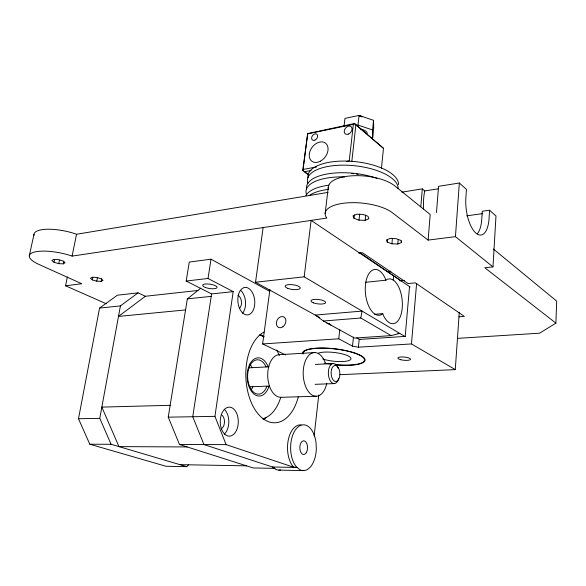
<?xml version="1.0" encoding="UTF-8"?>
<svg xmlns="http://www.w3.org/2000/svg" width="586" height="586" viewBox="0 0 586 586"><rect width="100%" height="100%" fill="white"/><g stroke="black" fill="none" stroke-linecap="round" stroke-linejoin="round"><path stroke-width="0.88" d="M457.593 338.364L539.64 333.192L555.887 323.135L556.7 301.131L493.361 249.006M555.887 323.135L484.798 267.751L492.973 266.894L495.983 216L489.574 210.228L482.278 211.246L481.758 219.31A26.89 11.376 82.4 0 1 477.312 233.77M339.909 374.681L455.285 369.627L459.278 312.213M492.973 266.894L455.439 236.649L459.343 183.015L438.562 186.319L436.467 212.542M455.439 236.649L428.102 240.099L430.205 214.505L394.891 185.945A35.768 14.555 5.7 0 0 353.402 175.734A35.768 14.555 5.7 0 0 328.372 188.831M455.285 369.627L411.475 343.938L416.587 283.617M420.792 206.814L422.323 188.897L401.835 192.149M489.574 210.228L489.076 218.329A27.015 11.266 82.4 0 1 475.825 233.038A27.015 11.266 82.4 0 1 465.863 197.775L466.449 189.41L459.343 183.015M409.563 286.261L405.197 336.393L359.196 339.448L358.405 347.19L352.516 346.143L338.774 338.796L262.623 343.953L269.919 289.55M401.491 242.597L400.809 240.385L396.107 238.663L390.151 238.465L386.489 239.908L387.243 242.121L391.917 243.813L397.799 244.01L401.491 242.597L401.652 240.824M374.615 314.301L382.739 313.635L383.889 316.389A22.554 11.149 84.6 0 0 401.293 313.613A22.554 11.149 84.6 0 0 393.235 280.005L393.616 275.881M397.799 244.01L398.202 239.586M391.917 243.813L392.415 238.509M387.243 242.121L387.493 239.469M381.457 168.27L383.464 148.295L354.501 123.521L307.687 133.586L302.794 170.438L308.434 174.987M370.953 137.959L372.696 137.615L372.55 129.967L373.56 120.342L359.05 115.405L344.942 118.416L344.041 126.254M372.696 137.615L373.692 128.114L373.56 120.342M365.144 220.343L368.858 218.746L367.964 216.285L362.924 214.41L356.728 214.242L353.05 215.875L354.025 218.329L359.028 220.168L365.144 220.343L365.693 215.099M352.516 346.143L353.468 337.045M359.028 220.168L359.672 214.058M354.025 218.329L354.405 214.828M338.774 338.796L339.755 329.808M351.82 161.399L355.885 124.833L354.501 123.521M356.215 125.433L357.98 125.067L359.05 115.405M314.118 435.962L318.755 395.103M354.713 123.771L353.358 124.342L349.256 160.916L346.604 161.406M325.149 213.582L328.255 187.395M405.241 336.65L304.178 276.812L311.122 220.395L410.083 286.957M302.925 170.746L307.687 133.586M319.802 317.575L255.518 282.247L263.129 227.566M296.794 467.291A22.891 12.855 -89.9 0 1 295.952 429.172A22.891 12.855 -89.9 0 1 316.008 442.555L316.323 448.4A22.891 12.855 -89.9 0 1 299.9 469.708L296.794 467.291L293.689 467.232L226.123 444.627L214.93 416.346L233.184 291.63L208.015 278.46L186.18 281.046L189.271 262.067L211.011 259.195L269.509 291.249M186.18 281.046L211.59 293.938L192.735 416.734L203.965 444.562L274.204 467.555M208.015 278.46L211.011 259.195M274.988 468.368L253.181 467.95L179.492 444.488L168.241 417.166L187.337 298.867L200.837 288.144M188.67 464.705L186.744 466.661L111.069 444.283L99.781 418.36L120.423 305.892L138.084 292.853L145.379 296.267L197.922 290.473M391.111 335.617L360.8 318.008L362.075 311.093L315.231 315.063L323.406 321.011L354.574 338.085L391.111 335.617L399.747 333.397L397.931 333.522M101.18 281.375L103.026 280.372L101.188 278.746L96.712 277.442L92.244 277.244L90.427 278.255L92.31 279.881L96.756 281.17L101.18 281.375L101.678 278.782M186.744 466.661L165.963 466.258L89.79 444.225L78.495 418.734L99.569 308.082L117.39 295.205L138.084 292.853M96.756 281.17L97.422 277.72M92.31 279.881L92.815 277.295M106.388 303.804L65.551 285.785L67.353 276.936M65.551 285.785L81.784 283.741L39.042 264.484A29.578 8.665 11.2 0 1 34.318 252.068A29.578 8.665 11.2 0 1 71.47 255.884L72.1 256.104L76.532 234.268L328.079 192.384M63.281 263.854L65.053 262.748L62.966 260.975L58.226 259.576L53.626 259.393L51.89 260.521L54.015 262.286L58.725 263.663L63.281 263.854L63.83 261.18M58.725 263.663L59.464 260.103M54.015 262.286L54.579 259.613M29.3 255.818L33.981 234.312M422.323 188.897L424.755 190.933L424.645 191.424A37.636 16.804 82.3 0 0 423.619 208.946M145.379 296.267L118.489 316.418L185.55 309.921M382.739 313.635L381.208 314.777A23.015 11.625 84.3 0 1 366.851 300.911A23.015 11.625 84.3 0 1 369.539 272.776A23.015 11.625 84.3 0 1 384.782 277.412L385.918 280.196L387.412 279.156L390.305 278.826L393.235 280.005M307.826 133.842L353.358 124.342M303.27 169.42L316.535 166.966M304.068 171.801L311.144 170.504M424.755 190.933L438.262 188.809M72.1 256.104L326.827 218.051L326.549 217.706A36.098 13.808 5.8 0 1 347.154 202.873A36.098 13.808 5.8 0 1 392.342 212.711L428.102 240.099M466.639 215.831L482.842 213.597M358.771 253.123L362.36 252.676L408.068 283.565L415.335 282.84L464.354 316.389L458.904 316.806M255.518 282.247L304.178 276.812M211.59 293.938L233.184 291.63M99.569 308.082L120.423 305.892M187.337 298.867L211.216 296.362M365.342 282.32L385.918 280.196M399.886 280.862L404.384 280.401M323.406 321.011L360.8 318.008M358.405 347.19L411.475 343.938M314.858 352.567L279.778 354.655A21.345 12.474 87.6 0 0 267.721 376.051A21.345 12.474 87.6 0 0 281.046 397.315L316.337 396.261M249.087 367.847L269.055 366.814M315.334 364.433L333.478 363.496M249.585 386.819L269.604 386.057M315.1 384.328L334.203 383.603M170.152 405.307L101.847 407.109L118.965 446.62L187.205 446.942M78.495 418.734L99.781 418.36M168.241 417.166L214.93 416.346M89.79 444.225L111.069 444.283M179.492 444.488L226.123 444.627M179.953 464.654L246.589 465.848M297.007 467.46L272.519 467.005L275.449 469.218A22.51 13.068 -89.6 0 0 280.555 469.95M278.841 470.097L303.24 470.595M387.251 271.406L390.891 271.538M357.98 125.067L372.55 129.967M76.532 234.268L75.909 234.041A29.359 9.171 11.5 0 0 47.012 229.243A29.359 9.171 11.5 0 0 34.017 235.242M262.623 343.953L285.543 354.889M356.669 337.836L359.877 339.602M360.324 252.932L400.223 280.328M304.976 172.028L308.61 174.687M329.215 323.706L331.251 325.311M355.885 124.833L383.464 148.295M329.728 323.911A6.094 4.813 -61.1 0 1 326.321 322.49M302.552 353.885A31.49 7.933 6.5 0 1 331.595 348.465A31.49 7.933 6.5 0 1 365.005 359.46A31.49 7.933 6.5 0 1 335.859 364.851M327.076 363.745A31.49 7.933 6.5 0 1 324.519 363.298M293.689 467.232A22.839 12.885 -89.9 0 1 288.085 440.987A22.839 12.885 -89.9 0 1 301.094 424.887M260.023 334.269A45.708 27.718 87.8 0 1 263.715 336.869M266.095 417.481A45.708 27.718 87.8 0 1 263.554 419.532M222.021 415.21A7.413 4.666 -89.8 0 1 224.453 422.433A7.413 4.666 -89.8 0 1 221.208 428.82M237.96 295.344A7.054 4.351 84.5 0 1 241.41 301.329A7.054 4.351 84.5 0 1 239.593 308.236M298.362 396.7A46.397 27.352 87.6 0 1 253.218 406.552A46.397 27.352 87.6 0 1 264 332.072M224.321 409.314A14.408 9.068 -89.8 0 1 224.379 434.138M240.802 290.451A13.712 8.468 84.5 0 1 242.516 313.371M259.378 335.236A42.075 25.308 87.8 0 1 264.242 336.789M276.731 350.01A42.075 25.308 87.8 0 1 279.251 355.555M280.775 397.242A42.075 25.308 87.8 0 1 262.499 418.778M268.974 386.277A19.118 11.493 87.8 0 1 251.753 391.675A19.118 11.493 87.8 0 1 250.918 362.338A19.118 11.493 87.8 0 1 268.439 367.415M338.715 378.527A10.065 5.45 87.1 0 1 330.577 381.274A10.065 5.45 87.1 0 1 330.013 365.854A10.065 5.45 87.1 0 1 338.349 368.543M266.967 386.137A17.192 10.35 87.8 0 1 251.716 390.217A17.192 10.35 87.8 0 1 250.588 364.426A17.192 10.35 87.8 0 1 266.125 366.902M249.841 364.155A17.023 10.438 87.9 0 1 251.98 367.627M252.786 386.679A17.023 10.438 87.9 0 1 251.511 389.448M326.776 383.427A21.865 12.167 87.3 0 1 308.756 392.012A21.865 12.167 87.3 0 1 306.749 358.097A21.865 12.167 87.3 0 1 325.604 363.576M308.009 177.858A45.525 18.906 5.9 0 1 352.003 161.348A45.525 18.906 5.9 0 1 398.531 184.612M307.95 183.455A45.583 18.767 6 0 1 349.586 165.333A45.583 18.767 6 0 1 398.158 188.604M351.827 173.544A27.337 11.244 6 0 1 353.644 173.705M356.383 174.042A27.337 11.244 6 0 1 358.185 174.328M306.595 189.058A45.701 18.503 6 0 1 328.958 173.683A45.701 18.503 6 0 1 376.901 178.356M306.544 194.655A45.767 18.356 6 0 1 344.685 176.899M305.885 195.68A45.884 18.093 6 0 1 328.995 185.183M309.196 195.556A45.95 17.946 6 0 1 328.504 189.344M390.408 271.04A46.88 15.771 6.2 0 1 389.858 272.644M303.13 353.966A30.912 7.794 6.5 0 1 331.852 348.641A30.912 7.794 6.5 0 1 364.455 359.548A30.912 7.794 6.5 0 1 335.046 364.639M331.573 364.25A30.912 7.794 6.5 0 1 324.761 363.195M318.271 353.19A17.382 4.38 6.5 0 1 342.539 353.973A17.382 4.38 6.5 0 1 347.908 360.851A17.382 4.38 6.5 0 1 322.871 359.079M360.485 128.964A8.944 4.109 5.7 0 1 367.268 133.447M359.504 115.94A2.132 1.011 5.7 0 1 362.141 116.841M359.606 116.116A1.78 0.842 5.7 0 1 360.954 116.292M361.328 116.453A1.78 0.842 5.7 0 1 361.804 116.863M282.877 326.805A5.897 4.49 -62.8 0 0 284.1 317.077A5.897 4.49 -62.8 0 0 276.336 322.556A5.897 4.49 -62.8 0 0 282.877 326.805M400.875 359.76A6.38 1.633 5.5 0 0 410.537 359.269A6.38 1.633 5.5 0 0 401.154 356.947A6.38 1.633 5.5 0 0 400.875 359.76M236.4 430.542A14.511 9.024 -90 0 0 230.503 407.27A14.511 9.024 -90 0 0 220.915 427.128A14.511 9.024 -90 0 0 236.4 430.542M306.544 452.224A6.864 3.853 -89.9 0 0 304.486 440.921A6.864 3.853 -89.9 0 0 300.017 449.77A6.864 3.853 -89.9 0 0 306.544 452.224M205.591 287.558A7.281 2.19 8.7 0 0 217.003 287.587A7.281 2.19 8.7 0 0 206.939 283.932A7.281 2.19 8.7 0 0 205.591 287.558M238.619 294.187A13.8 8.416 84.5 0 0 247.08 314.938A13.8 8.416 84.5 0 0 253.262 294.406A13.8 8.416 84.5 0 0 238.619 294.187M331.559 369.495A8.058 4.358 87.1 0 0 335.815 381.523A8.058 4.358 87.1 0 0 339.111 369.392A8.058 4.358 87.1 0 0 331.559 369.495M348.699 133.996A4.644 3.362 -50.9 0 0 351.204 126.766A4.644 3.362 -50.9 0 0 344.487 129.967A4.644 3.362 -50.9 0 0 348.699 133.996M315.012 140.069A3.626 2.578 -52.6 0 0 317.011 134.414A3.626 2.578 -52.6 0 0 311.847 136.89A3.626 2.578 -52.6 0 0 315.012 140.069M320.571 161.121A11.332 8.16 -53 0 0 325.684 143.292A11.332 8.16 -53 0 0 309.686 152.082A11.332 8.16 -53 0 0 320.571 161.121M287.763 288.371A7.625 2.381 7.2 0 0 300.142 288.407A7.625 2.381 7.2 0 0 290.187 284.569A7.625 2.381 7.2 0 0 287.763 288.371M313.393 302.837A7.376 2.219 6.7 0 0 325.472 302.94A7.376 2.219 6.7 0 0 316.03 299.336A7.376 2.219 6.7 0 0 313.393 302.837"/></g></svg>
